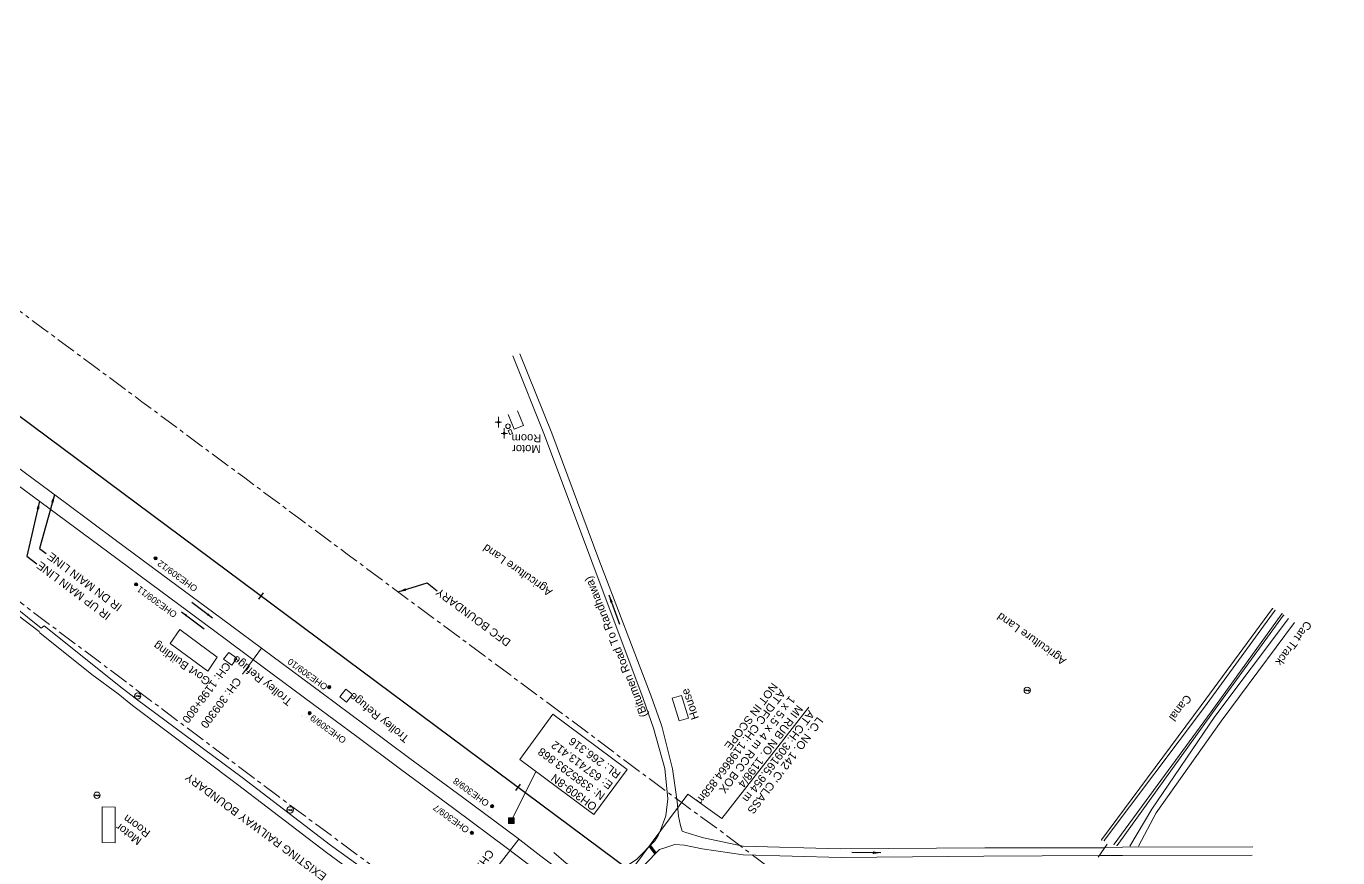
# Model space of a CAD drawing. Header units: metres. Extents: x 628798 to 649928, y 3375999 to 3390963.
# Drawn here: x 637261.9 to 637671.5, y 3385282.2 to 3385542 of the extents above; entities that cross this region are included whole.
import ezdxf
from ezdxf.enums import TextEntityAlignment as Align

# ---------------------------------------------------------------- set-up
doc = ezdxf.new("R2010")
doc.units = ezdxf.units.M
doc.header["$MEASUREMENT"] = 0
doc.header["$PDSIZE"] = 5
doc.linetypes.add('CENTER', pattern=[2, 1.25, -0.25, 0.25, -0.25])
doc.linetypes.add('CENTER2', pattern=[1.125, 0.75, -0.125, 0.125, -0.125])
for name, color, linetype, lineweight in [('Bore', 8, 'Continuous', 0), ('C-ALIG-DG-LINE', 1, 'CENTER2', 70), ('C-ALIG-LABL-DG', 1, 'Continuous', 25), ('CANAL_BOTTOM', 5, 'Continuous', 0), ('CANAL_TOP', 5, 'Continuous', 0), ('Cart Track', 34, 'Continuous', 0), ('Commercial Building Pucca', 251, 'Continuous', 0), ('Commercial Building Semipucca', 251, 'Continuous', 0), ('DFCC BOUNDARY', 6, 'CENTER', 0), ('Electric Pole', 251, 'Continuous', 0), ('Existing Chainage', 7, 'Continuous', 0), ('Existing IR Track', 143, 'Continuous', 0), ('Existing Railway Boundary', 7, 'CENTER', 0), ('flow direction', 7, 'Continuous', 0), ('Govt buliding', 251, 'Continuous', 0), ('Grill', 251, 'Continuous', 0), ('LC DETAILS IN PLAN', 7, 'Continuous', 0), ('OHE MAST', 8, 'Continuous', 0), ('Piers_Abutment', 7, 'Continuous', 0), ('Side Details', 251, 'Continuous', 0), ('Subroad Edge', 34, 'Continuous', 0), ('Tank', 7, 'Continuous', 0), ('Text', 251, 'Continuous', 0), ('TOPOSTYLEREMARK', 251, 'Continuous', 0), ('Trolley Stand', 251, 'Continuous', 0), ('Well', 5, 'Continuous', 0)]:
    doc.layers.add(name, color=color, linetype=linetype, lineweight=lineweight)
doc.styles.add('ARIAL', font='arial.ttf')
doc.styles.get("Standard").update_dxf_attribs({"font": 'arial.ttf'})
doc.styles.add('Style-Arial', font='arial.ttf')
doc.styles.add('Text', font='arial.ttf', dxfattribs={"height": 2})
doc.dimstyles.new('ISO-25', dxfattribs={"dimtxt": 2.5, "dimasz": 2.5, "dimexe": 1.25, "dimexo": 0.625, "dimtad": 1, "dimtxsty": 'Standard', "dimcen": 2.5, "dimadec": 0, "dimazin": 0, "dimtfac": 1, "dimtmove": 0, "dimatfit": 3, "dimfxl": 1, "dimarcsym": 0})

# ---------------------------------------------------------------- blocks, each defined once
blk = doc.blocks.new('BORE')
at = {"ltscale": 0.5}
for q in [(-0.99, 0), (0, 1.64), (0.99, 0), (0, -1.64)]:
    blk.add_line((0, 0), q, dxfattribs=at)
blk.add_circle((0, 0), 0.328, dxfattribs=at)
blk = doc.blocks.new('EP')
blk.add_hatch(color=8).paths.add_polyline_path([(0.31, -0.24), (0.31, 0), (-0.31, -0.19), (-0.31, 0.07), (-0.93, -0.01), (-0.21, 0.16), (-0.21, -0.05), (0.43, 0.15), (0.41, -0.1), (0.94, -0.01)])
at = {"color": 8}
for p, q in [((-0.93, -0.01), (-0.21, 0.16)), ((-0.31, 0.07), (-0.93, -0.01)), ((-0.31, -0.19), (-0.31, 0.07)), ((0.31, 0), (-0.31, -0.19)), ((-0.21, 0.16), (-0.21, -0.05)), ((-0.21, -0.05), (0.43, 0.15)), ((0.31, -0.24), (0.31, 0)), ((0.43, 0.15), (0.41, -0.1)), ((0.94, -0.01), (0.31, -0.24)), ((0.41, -0.1), (0.94, -0.01))]:
    blk.add_line(p, q, dxfattribs=at)
blk.add_circle((0, 0), 1, dxfattribs=at)
blk = doc.blocks.new('OHE MAST')
h = blk.add_hatch(color=256)
edge = h.paths.add_edge_path()
edge.add_arc((0, 0), 0.514, 0, 360)
at = {"const_width": 0.01, "flags": 128}
for points in [[(1.5, 3.5), (1.5, 2), (-1.5, 2), (-1.5, 3.5)], [(0, 2), (0, 0)]]:
    blk.add_lwpolyline(points, dxfattribs=at)
blk.add_circle((0, 0), 0.514)
blk = doc.blocks.new('Tick Hor')
blk.add_lwpolyline([(-0.5, 0), (0.5, 0)])
blk = doc.blocks.new('BM')
blk.add_hatch(color=256).paths.add_polyline_path([(-0.88, -0.88), (-0.88, 0.88), (0.88, 0.88), (0.88, -0.88)])
for p, q in [((0.88, 0.88), (-0.88, 0.88)), ((-0.88, 0.88), (-0.88, -0.88)), ((0.88, -0.88), (0.88, 0.88)), ((-0.88, -0.88), (0.88, -0.88))]:
    blk.add_line(p, q)

msp = doc.modelspace()

# ---------------------------------------------------------------- linework, layer by layer
at = {"layer": 'C-ALIG-DG-LINE', "color": 1, "linetype": 'Continuous', "lineweight": 30, "flags": 128}
msp.add_lwpolyline([(638262.7173, 3384673.347), (636446.8707, 3386025.4518)], dxfattribs=at)
at = {"layer": 'CANAL_BOTTOM', "flags": 128}
for points in [[(637598.5455, 3385287.6294), (637629.8567, 3385329.3188), (637651.8678, 3385359.5534)], [(637654.0266, 3385358.4721), (637631.9465, 3385327.8289), (637601.6228, 3385286.4598)]]:
    msp.add_lwpolyline(points, dxfattribs=at)
at = {"layer": 'CANAL_BOTTOM'}
for p in [(637651.8678, 3385359.5534), (637653.9342, 3385358.3124), (637654.0023, 3385358.3422), (637654.0266, 3385358.4721), (637629.8567, 3385329.3188), (637631.9465, 3385327.8289), (637598.5455, 3385287.6294), (637601.6228, 3385286.4598)]:
    msp.add_point(p, dxfattribs=at)
at = {"layer": 'CANAL_TOP', "flags": 128}
for points in [[(637651.1063, 3385360.0772), (637628.783, 3385329.7535), (637597.7051, 3385287.8085)], [(637602.5677, 3385286.1065), (637632.3065, 3385327.478), (637654.5663, 3385357.9989)]]:
    msp.add_lwpolyline(points, dxfattribs=at)
at = {"layer": 'CANAL_TOP'}
for p in [(637651.1063, 3385360.0772), (637654.5663, 3385357.9989), (637628.783, 3385329.7535), (637632.3065, 3385327.478), (637597.7051, 3385287.8085), (637602.5677, 3385286.1065)]:
    msp.add_point(p, dxfattribs=at)
at = {"layer": 'Cart Track', "flags": 128}
for points in [[(637606.5833, 3385285.8794), (637613.4363, 3385297.4574), (637633.0935, 3385326.3583), (637656.0513, 3385356.9413)], [(637657.9237, 3385355.6898), (637635.0465, 3385324.9586), (637614.741, 3385296.2754), (637609.2246, 3385285.8387)]]:
    msp.add_lwpolyline(points, dxfattribs=at)
at = {"layer": 'Commercial Building Pucca', "flags": 128}
msp.add_lwpolyline([(637415.2566, 3385421.8926), (637417.146, 3385417.2646), (637414.2767, 3385416.0931), (637412.3872, 3385420.7212)], dxfattribs=at)
msp.add_lwpolyline([(637289.6454, 3385298.0333), (637289.6731, 3385286.8696), (637285.6393, 3385287.0089), (637285.6117, 3385298.1725), (637289.6454, 3385298.0333)], close=True, dxfattribs=at)
at = {"layer": 'Commercial Building Semipucca', "flags": 128}
msp.add_lwpolyline([(637465.823, 3385324.9677), (637468.7465, 3385325.8201), (637466.564, 3385332.9201), (637463.6232, 3385332.0627), (637465.823, 3385324.9677)], close=True, dxfattribs=at)
at = {"layer": 'DFCC BOUNDARY', "ltscale": 5, "flags": 128}
msp.add_lwpolyline([(638512.7428, 3384521.713), (638504.2228, 3384528.0973), (638522.1163, 3384552.1771), (638518.1846, 3384555.1232), (638514.2321, 3384558.034), (638502.8078, 3384566.537), (638489.0841, 3384576.7696), (638484.2493, 3384580.3202), (638469.0821, 3384591.6224), (638453.673, 3384603.0822), (638442.7887, 3384611.1681), (638436.9671, 3384615.5207), (638433.1239, 3384618.3643), (638422.6768, 3384626.15), (638421.7616, 3384626.841), (638416.9885, 3384630.396), (638413.1012, 3384633.2849), (638408.3574, 3384636.8252), (638390.9872, 3384649.7597), (638375.2051, 3384661.4992), (638359.3145, 3384673.3195), (638342.4009, 3384685.9192), (638325.1097, 3384698.8001), (638312.4131, 3384708.2627), (638299.5727, 3384717.8325), (638283.421, 3384729.8812), (638267.2814, 3384741.9209), (638251.6382, 3384753.5751), (638235.9993, 3384765.2261), (638224.0076, 3384774.1592), (638212.0144, 3384783.0934), (638207.7475, 3384786.2668), (638203.5953, 3384789.3812), (638201.3188, 3384791.0703), (638183.4175, 3384766.9966), (638170.7093, 3384776.4258), (638155.9545, 3384787.3756), (638141.3247, 3384798.3001), (638126.6118, 3384809.2868), (638111.8422, 3384820.247), (638097.0315, 3384831.2376), (638082.1528, 3384842.145), (638067.464, 3384852.9132), (638051.7008, 3384864.6071), (638035.8973, 3384876.3309), (638021.4774, 3384887.0878), (638006.9332, 3384897.9374), (637991.016, 3384909.7218), (637975.1911, 3384921.438), (637959.0599, 3384933.4393), (637942.934, 3384945.4368), (637927.2777, 3384957.0663), (637896.6047, 3384979.8664), (637881.4445, 3384991.1435), (637866.0852, 3385002.5538), (637850.6639, 3385014.01), (637835.2895, 3385025.4333), (637819.8923, 3385036.8737), (637804.6903, 3385048.163), (637789.5352, 3385059.4175), (637773.3954, 3385071.4282), (637757.1659, 3385083.5056), (637741.3046, 3385095.2664), (637725.4311, 3385107.0364), (637708.0351, 3385119.9738), (637693.5501, 3385130.7463), (637676.8901, 3385143.1092), (637663.2517, 3385153.2332), (637647.9996, 3385164.5636), (637617.174, 3385187.4675), (637616.877, 3385187.6879), (637600.9579, 3385199.5024), (637585.8584, 3385210.7298), (637570.6517, 3385222.0369), (637537.9694, 3385246.2774), (637522.2745, 3385257.9344), (637506.6669, 3385269.5267), (637479.5547, 3385289.98), (637466.4628, 3385299.5728), (637446.4408, 3385314.3812), (637438.6568, 3385320.3072), (637421.6722, 3385332.9187), (637405.0042, 3385345.2944), (637391.3085, 3385355.4492), (637377.8187, 3385365.4512), (637362.1473, 3385377.0924), (637346.5681, 3385388.6652), (637330.1083, 3385400.8842), (637313.6382, 3385413.1108), (637298.0148, 3385424.704), (637282.3872, 3385436.3004), (637266.9825, 3385447.7133), (637251.5791, 3385459.1253), (637235.8659, 3385470.8031), (637220.0563, 3385482.5526), (637205.6315, 3385493.266), (637191.1464, 3385504.0243), (637174.5115, 3385516.3649), (637157.9133, 3385528.6782), (637120.7262, 3385556.2716), (637104.0968, 3385568.6199), (637087.4257, 3385580.9991), (637070.6661, 3385593.4508), (637053.8324, 3385605.9673), (637034.2942, 3385620.4796), (637014.7653, 3385634.9851), (636998.1564, 3385647.3079), (636981.6015, 3385659.5906), (636969.1935, 3385668.7954), (636949.2535, 3385683.5931), (636936.4575, 3385693.0907), (636916.0981, 3385708.2022), (636899.9485, 3385720.1875), (636883.8755, 3385732.116), (636866.7664, 3385744.807), (636849.7275, 3385757.446), (636833.4569, 3385769.5225), (636817.1829, 3385781.6015), (636801.7437, 3385793.0709), (636786.3029, 3385804.5415), (636767.6725, 3385818.3509), (636749.0781, 3385832.1337), (636730.7948, 3385845.6945), (636712.5357, 3385859.2373), (636690.971, 3385875.2246), (636669.5582, 3385891.0993), (636647.3051, 3385907.5924), (636636.2611, 3385915.7926), (636652.5971, 3385937.795)], dxfattribs=at)
at = {"layer": 'Existing Chainage', "color": 7, "linetype": 'Continuous', "lineweight": 13, "flags": 128}
for points in [[(637329.4325, 3385339.6373), (637335.392, 3385347.6675)], [(637409.5757, 3385280.1629), (637415.6941, 3385288.0728)]]:
    msp.add_lwpolyline(points, dxfattribs=at)
at = {"layer": 'Existing IR Track', "flags": 128}
for points in [[(637443.1037, 3385267.4756), (637422.6408, 3385282.6994), (637415.0649, 3385288.5594), (637398.0807, 3385301.1483), (637381.7086, 3385313.283), (637367.7393, 3385323.6559), (637354.2861, 3385333.6455), (637338.5477, 3385345.3255), (637322.9009, 3385356.9375), (637306.5111, 3385369.0953), (637290.1254, 3385381.2501), (637274.4173, 3385392.9033), (637258.8152, 3385404.4777)], [(637420.0311, 3385279.1871), (637412.2142, 3385285.1382), (637395.4415, 3385297.5923), (637378.7744, 3385309.9674), (637365.1021, 3385320.1048), (637351.6124, 3385330.1068), (637335.9097, 3385341.7712), (637320.3303, 3385353.3442), (637303.8816, 3385365.5549), (637287.4115, 3385377.7815), (637271.7951, 3385389.3695), (637256.1675, 3385400.9659)]]:
    msp.add_lwpolyline(points, dxfattribs=at)
at = {"layer": 'Govt buliding', "flags": 128}
msp.add_lwpolyline([(637318.5573, 3385340.5607), (637321.5677, 3385344.9001), (637309.8632, 3385353.56), (637306.8528, 3385349.2205), (637318.5573, 3385340.5607)], close=True, dxfattribs=at)
at = {"layer": 'Grill', "flags": 128}
msp.add_lwpolyline([(637442.4583, 3385273.1353), (637441.3958, 3385272.4681), (637440.1024, 3385274.162), (637430.5525, 3385280.5039), (637426.6459, 3385283.8351)], dxfattribs=at)
at = {"layer": 'LC DETAILS IN PLAN', "lineweight": 13, "flags": 128}
msp.add_lwpolyline([(637442.9253, 3385267.6083), (637468.5098, 3385302.0756), (637479.1182, 3385294.5062), (637506.2941, 3385329.3252)], dxfattribs=at)
at = {"layer": 'Piers_Abutment', "flags": 128}
msp.add_lwpolyline([(637596.6718, 3385282.4793), (637599.4883, 3385286.4433)], dxfattribs=at)
at = {"layer": 'Subroad Edge', "linetype": 'Continuous', "flags": 128}
for points in [[(637329.3115, 3385307.3165), (637296.3737, 3385331.7519), (637291.8126, 3385335.2678), (637267.4553, 3385354.7335), (637266.5356, 3385353.967), (637230.7324, 3385382.7448), (637188.9771, 3385414.0852), (637150.759, 3385442.6672), (637113.3022, 3385472.253), (637077.4046, 3385499.2494), (637031.9638, 3385534.0274), (636990.4098, 3385564.7601), (636967.679, 3385580.7462), (636943.2002, 3385597.91), (636914.9552, 3385618.5936), (636902.4218, 3385627.3421), (636867.7697, 3385652.2413), (636844.1099, 3385669.0264), (636805.1618, 3385697.4845), (636794.6088, 3385704.409), (636788.7574, 3385703.6784)], [(637327.8624, 3385305.1776), (637295.1231, 3385329.8475), (637290.5624, 3385333.4853), (637282.3754, 3385339.5158), (637266.094, 3385352.5034), (637265.964, 3385352.8877), (637229.1808, 3385380.7822), (637187.5872, 3385412.0482), (637148.7346, 3385440.3778), (637111.4476, 3385470.2681), (637076.0286, 3385497.1794), (637030.3577, 3385531.898), (636989.2475, 3385562.7362), (636966.2311, 3385578.8859), (636941.7946, 3385595.7487), (636913.6785, 3385616.8549), (636901.1263, 3385625.2395), (636866.3106, 3385650.2821), (636842.7009, 3385667.119), (636802.8966, 3385695.4051), (636793.5835, 3385701.105), (636789.6654, 3385701.1079)]]:
    msp.add_lwpolyline(points, dxfattribs=at)
at = {"layer": 'Subroad Edge', "flags": 128}
for points in [[(637462.204, 3385300.6861), (637461.3311, 3385310.0783), (637457.739, 3385322.7397), (637454.5111, 3385331.944), (637438.5725, 3385374.7962), (637423.7059, 3385414.2385), (637413.899, 3385439.0191)], [(637466.7393, 3385290.5568), (637466.2489, 3385292.3227), (637465.6114, 3385295.2087), (637465.1561, 3385299.7708), (637463.6614, 3385310.0044), (637460.334, 3385323.325), (637457.0875, 3385332.7062), (637440.6606, 3385375.4038), (637426.036, 3385414.8535), (637416.0441, 3385439.6395)], [(637327.8624, 3385305.1776), (637355.6793, 3385283.9175), (637396.4314, 3385253.9394), (637416.4284, 3385237.0593)], [(637329.3115, 3385307.3165), (637356.9217, 3385286.1439), (637398.1074, 3385256.4516), (637420.9956, 3385241.5636)], [(637462.204, 3385300.6861), (637461.6195, 3385295.3038), (637459.8627, 3385290.5333), (637459.8507, 3385290.5133), (637459.2535, 3385289.2241), (637458.2115, 3385287.5451), (637452.4889, 3385281.7289), (637450.0983, 3385280.0863), (637444.0008, 3385273.8672)], [(637644.8946, 3385285.683), (637604.2779, 3385285.5113), (637598.7507, 3385285.3744), (637561.2456, 3385285.3197), (637516.0937, 3385285.0475), (637485.7312, 3385285.8315), (637473.4084, 3385288.4183), (637467.8929, 3385290.084), (637466.7393, 3385290.5568)], [(637644.7389, 3385283.032), (637604.2614, 3385282.9489), (637597.346, 3385282.9965), (637560.9781, 3385282.7219), (637516.3877, 3385282.3084), (637485.7345, 3385283.2001), (637473.009, 3385285.084), (637467.5039, 3385286.1308), (637464.3901, 3385286.3357), (637461.2992, 3385285.3227), (637459.6462, 3385284.8101), (637455.0503, 3385280.1077), (637453.1535, 3385277.6681), (637447.9627, 3385269.846)], [(637456.3954, 3385285.7831), (637458.1669, 3385283.3761)], [(637458.4324, 3385283.6034), (637456.6279, 3385285.9975)], [(637456.8042, 3385286.151), (637458.5918, 3385283.759)]]:
    msp.add_lwpolyline(points, dxfattribs=at)
at = {"layer": 'Tank', "flags": 128}
msp.add_lwpolyline([(637412.3782, 3385415.751), (637413.2758, 3385416.0537), (637413.7714, 3385414.7637), (637412.8735, 3385414.4609), (637412.3782, 3385415.751)], close=True, dxfattribs=at)
at = {"layer": 'TOPOSTYLEREMARK', "flags": 128}
msp.add_lwpolyline([(637449.5382, 3385309.8636), (637439.1598, 3385295.7733), (637415.9994, 3385312.9561), (637426.3778, 3385327.0465), (637449.5382, 3385309.8636)], close=True, dxfattribs=at)
msp.add_lwpolyline([(637413.412, 3385293.868), (637421.0121, 3385309.2372)], dxfattribs=at)
at = {"layer": 'Trolley Stand', "flags": 128}
for points in [[(637326.0504, 3385342.4262), (637323.5026, 3385344.2503), (637325.1157, 3385346.3867), (637327.6635, 3385344.5626), (637326.0504, 3385342.4262)], [(637359.8401, 3385332.5605), (637361.7106, 3385334.8832), (637363.7839, 3385333.2023), (637361.9134, 3385330.8795), (637359.8401, 3385332.5605)]]:
    msp.add_lwpolyline(points, close=True, dxfattribs=at)
at = {"layer": 'Well'}
msp.add_circle((637412.324, 3385417.0314), 0.7072, dxfattribs=at)

# ---------------------------------------------------------------- block references
at = {"layer": 'Bore', "linetype": 'Continuous', "xscale": 0.9997814890005895, "yscale": 0.9997814890005895, "zscale": 0.9997814890005895, "rotation": 359.8544028715392}
for p in [(637409.3624, 3385418.3081), (637411.1661, 3385414.8103)]:
    msp.add_blockref('BORE', p, dxfattribs=at)
at = {"layer": 'C-ALIG-LABL-DG', "color": 1, "linetype": 'Continuous', "lineweight": 25, "xscale": 2.500000000000003, "yscale": 2.500000000000003, "zscale": 2.500000000000003, "rotation": 233.328113455397}
for p in [(637335.1836, 3385364.0015), (637415.3905, 3385304.2784)]:
    msp.add_blockref('Tick Hor', p, dxfattribs=at)
at = {"layer": 'Electric Pole', "linetype": 'Continuous', "xscale": 0.9997814890005895, "yscale": 0.9997814890005895, "zscale": 0.9997814890005895, "rotation": 359.8544028715392}
for p in [(637296.6912, 3385332.7599), (637574.4889, 3385334.5574), (637283.9802, 3385301.7669), (637344.3045, 3385297.1926)]:
    msp.add_blockref('EP', p, dxfattribs=at)
at = {"layer": 'OHE MAST', "color": 2, "rotation": 143.3908318566117}
for p in [(637302.2993, 3385375.7744), (637296.208, 3385367.6516), (637356.5064, 3385335.5333), (637350.399, 3385327.4136), (637407.3798, 3385298.325), (637401.086, 3385289.9848)]:
    msp.add_blockref('OHE MAST', p, dxfattribs=at)
at = {"layer": 'TOPOSTYLEREMARK', "color": 7}
msp.add_blockref('BM', (637413.412, 3385293.868), dxfattribs=at)

# ---------------------------------------------------------------- texts
at = {"layer": 'Cart Track', "style": 'Text'}
msp.add_text('Cart Track', height=2.5, rotation=233.334981, dxfattribs=at).set_placement((637661.5798, 3385356.4638))
at = {"layer": 'DFCC BOUNDARY', "linetype": 'Continuous', "ltscale": 5}
msp.add_text('DFC BOUNDARY', height=2.5, rotation=143.5, dxfattribs=at).set_placement((637390.2568, 3385365.6599), align=Align.MIDDLE_RIGHT)
at = {"layer": 'Existing Chainage', "color": 7, "lineweight": 0, "insert": (637328.2726, 3385338.1233), "char_height": 2.5, "attachment_point": 4, "rotation": 233.419696, "line_spacing_factor": 0.6, "style": 'Style-Arial'}
msp.add_mtext('CH: 309300', dxfattribs=at)
at = {"layer": 'Existing IR Track', "color": 7, "lineweight": 0}
for s, p in [('IR DN MAIN LINE', (637268.9659, 3385376.8105)), ('IR UP MAIN LINE', (637265.6195, 3385373.9821))]:
    msp.add_text(s, height=2.5, rotation=143, dxfattribs=at).set_placement(p, align=Align.MIDDLE_RIGHT)
at = {"layer": 'Existing Railway Boundary', "linetype": 'Continuous', "ltscale": 5}
msp.add_text('EXISTING RAILWAY BOUNDARY', height=2.5, rotation=143.5, dxfattribs=at).set_placement((637312.7268, 3385308.8803), align=Align.RIGHT)
at = {"layer": 'LC DETAILS IN PLAN', "color": 5}
msp.add_text('NOT IN SCOPE', height=2.5, rotation=233, dxfattribs=at).set_placement((637494.8176, 3385337.1532))
at = {"layer": 'LC DETAILS IN PLAN', "color": 10}
for s, p in [('AT DFC CH: 1198664.858m', (637497.212, 3385335.1397)), ('1 x 5.5 x 4 m RCC BOX ', (637500.2966, 3385333.0394)), (' MI RUB NO. 1198/4', (637503.2411, 3385330.9391))]:
    msp.add_text(s, height=2.5, rotation=233, dxfattribs=at).set_placement(p)
at = {"layer": 'LC DETAILS IN PLAN'}
for s, p in [('AT CH: 309165.954 m', (637506.2845, 3385328.5161)), ("LC. NO. 142 'C' CLASS", (637509.0024, 3385326.4148))]:
    msp.add_text(s, height=2.5, rotation=233, dxfattribs=at).set_placement(p)
at = {"layer": 'OHE MAST'}
for s, p in [('OHE309/12', (637303.7936, 3385375.3552)), ('OHE309/11', (637297.3932, 3385367.2602)), ('OHE309/10', (637344.4178, 3385344.6622)), ('OHE309/9', (637351.4691, 3385327.0702)), ('OHE309/8', (637396.1011, 3385307.392)), ('OHE309/7', (637389.8909, 3385299.0809))]:
    msp.add_text(s, height=2, rotation=144, dxfattribs=at).set_placement(p, align=Align.RIGHT)
at = {"layer": 'Side Details'}
for rotation, p in [(144.875988, (637426.4283, 3385365.7695)), (144.513206, (637586.914, 3385344.2363))]:
    msp.add_text('Agriculture Land', height=2.5, rotation=rotation, dxfattribs=at).set_placement(p)
at = {"layer": 'Subroad Edge', "style": 'Text'}
msp.add_text('(Bitumen Road To Randhawa)', height=2.5, rotation=111.955535, dxfattribs=at).set_placement((637456.0628, 3385326.7178))
at = {"layer": 'Text', "style": 'Text'}
for s, rotation, p in [('Room', 179.834447, (637422.7608, 3385414.5273)), ('Motor', 179.834447, (637422.5577, 3385411.1609)), ('Trolley Refuge', 141.387231, (637345.2166, 3385331.4167)), ('Trolley Refuge', 141.387231, (637381.7183, 3385319.8932)), ('Canal', 233.091297, (637624.0459, 3385333.4205))]:
    msp.add_text(s, height=2.5, rotation=rotation, dxfattribs=at).set_placement(p)
msp.add_text('Govt Building', height=2.5, rotation=144.934324, dxfattribs=at).set_placement((637310.4798, 3385342.8936), align=Align.MIDDLE_CENTER)
at = {"layer": 'Text'}
msp.add_text('House', height=2.5, rotation=109.536146, dxfattribs=at).set_placement((637472.0314, 3385325.9013))
at = {"layer": 'Text', "style": 'Text', "width": 1}
for s, p in [('Room', (637300.901, 3385290.4039)), ('Motor', (637298.2068, 3385288.0091))]:
    msp.add_text(s, height=2.5, rotation=143.82234, dxfattribs=at).set_placement(p)
at = {"layer": 'TOPOSTYLEREMARK', "linetype": 'Continuous', "insert": (637427.7305, 3385304.9413), "char_height": 2.5, "width": 27.774966, "attachment_point": 2, "rotation": 143.626123}
msp.add_mtext('\\pxql;OH309-8N\\PN: 3385293.868\\PE: 637413.412\\PRL: 266.316', dxfattribs=at)

# ---------------------------------------------------------------- leaders
at = {"layer": 'DFCC BOUNDARY', "linetype": 'Continuous', "lineweight": 0, "ltscale": 5}
msp.add_leader([(637378.0477, 3385365.2859), (637387.0986, 3385368.1494), (637390.2568, 3385365.6599)], dimstyle='ISO-25', override={"dimtxt": 3, "dimtad": 0, "dimdec": 3, "dimzin": 2, "dimtdec": 3}, dxfattribs=at)
at = {"layer": 'Existing IR Track', "color": 7, "lineweight": 0}
for points in [[(637270.7191, 3385395.6468), (637266.0687, 3385378.8104), (637268.1132, 3385377.2986)], [(637266.0785, 3385393.6114), (637262.086, 3385376.4343), (637265.2405, 3385374.1017)]]:
    msp.add_leader(points, dimstyle='ISO-25', override={"dimtxt": 3, "dimtad": 0}, dxfattribs=at)
at = {"layer": 'flow direction', "lineweight": 0}
for points in [[(637320.0987, 3385357.1315), (637313.5938, 3385361.9352)], [(637310.3332, 3385359.0667), (637317.5006, 3385353.7713)]]:
    msp.add_leader(points, dimstyle='ISO-25', override={"dimtxt": 0.5, "dimasz": 2, "dimtad": 0}, dxfattribs=at)
at = {"layer": 'Subroad Edge'}
for points in [[(637443.8296, 3385364.4031), (637447.1767, 3385355.2271)], [(637528.7776, 3385283.7878), (637519.6828, 3385283.9255)]]:
    msp.add_leader(points, dimstyle='ISO-25', override={"dimtad": 0}, dxfattribs=at)

# ---------------------------------------------------------------- next in the draw order: texts
at = {"layer": 'C-ALIG-LABL-DG', "color": 1, "linetype": 'Continuous', "lineweight": 25, "char_height": 2.5, "width": 22.502814, "attachment_point": 4, "rotation": 233.328113, "style": 'ARIAL', "bg_fill": 3, "box_fill_scale": 1.04, "bg_fill_color": 256, "bg_fill_true_color": 13158600, "bg_fill_transparency": 0}
for s, insert in [('CH: 1198+800', (637324.9693, 3385342.876)), ('CH: 1198+700', (637407.1662, 3385284.3452))]:
    msp.add_mtext(s, dxfattribs=dict(at, insert=insert))

# ---------------------------------------------------------------- next in the draw order: linework, layer by layer
at = {"layer": 'Existing IR Track', "flags": 128}
msp.add_lwpolyline([(637420.0311, 3385279.1871), (637412.2142, 3385285.1382), (637395.4415, 3385297.5923), (637378.7744, 3385309.9674), (637365.1021, 3385320.1048), (637351.6124, 3385330.1068), (637335.9097, 3385341.7712), (637320.3303, 3385353.3442), (637303.8816, 3385365.5549), (637287.4115, 3385377.7815), (637271.7951, 3385389.3695), (637256.1675, 3385400.9659)], dxfattribs=at)
at = {"layer": 'Existing Railway Boundary', "ltscale": 5, "flags": 128}
msp.add_lwpolyline([(635954.6645, 3386339.6926), (635956.6865, 3386338.1889), (635972.0823, 3386326.7391), (635987.7899, 3386315.0493), (636003.5308, 3386303.3347), (636019.0977, 3386291.765), (636034.6476, 3386280.2079), (636050.7681, 3386268.2256), (636066.8961, 3386256.2378), (636083.1084, 3386244.1987), (636099.3561, 3386232.1333), (636114.134, 3386221.1471), (636147.8198, 3386196.1265), (636166.7058, 3386182.1085), (636182.4635, 3386170.4111), (636198.2037, 3386158.7268), (636214.3364, 3386146.7471), (636230.3919, 3386134.8247), (636230.9614, 3386134.4025), (636228.154, 3386130.995), (636300.9317, 3386076.4069), (636382.1931, 3386014.4435), (636463.0816, 3385952.0584), (636544.2755, 3385889.3268), (636568.8921, 3385871.1182), (636613.4471, 3385839.7025), (636628.0709, 3385853.6506), (636650.5128, 3385835.4717), (636693.9069, 3385800.1065), (636686.7095, 3385790.4003), (636696.0629, 3385782.3378), (636710.473, 3385769.9165), (636766.0138, 3385726.4206), (636849.4668, 3385668.9836), (636931.64, 3385608.8479), (637013.8419, 3385548.1951), (637096.6082, 3385488.6336), (637121.9489, 3385470.2058), (637176.9181, 3385426.1737), (637258.1753, 3385363.4078), (637340.1494, 3385301.7514), (637422.2947, 3385241.0852), (637447.0788, 3385223.2045), (637528.2227, 3385160.8768), (637610.9552, 3385100.7612), (637694.8717, 3385041.953), (637753.3499, 3385002.2846), (637771.5944, 3384989.982), (637771.5944, 3384979.4924), (637852.0915, 3384922.0343), (637935.0162, 3384862.0714), (637993.4351, 3384821.4573), (638019.0158, 3384803.2052), (638102.4107, 3384745.0584), (638178.9785, 3384688.3398), (638237.6603, 3384636.8079), (638344.701, 3384557.2221), (638427.4112, 3384496.8586), (638448.446, 3384480.9508)], dxfattribs=at)

doc.saveas('drawing.dxf')
